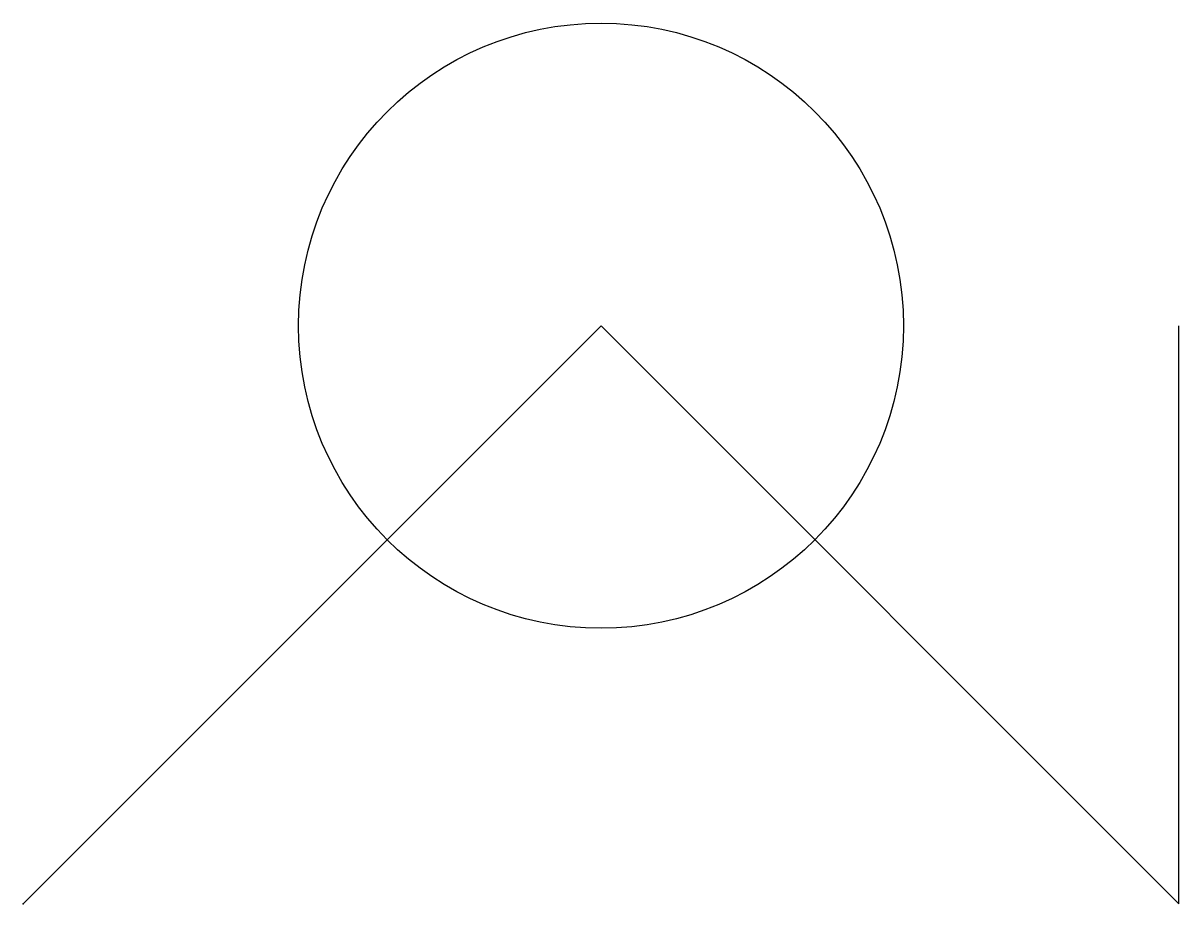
# Model space of a CAD drawing. Header units: centimetres. Extents: x 0 to 10, y 0 to 7.6.
import ezdxf

# ---------------------------------------------------------------- set-up
doc = ezdxf.new("R2010")
doc.units = ezdxf.units.CM
doc.header["$MEASUREMENT"] = 0
doc.layers.add('MuCad v2_Sketch1', color=7, linetype='Continuous')

msp = doc.modelspace()

# ---------------------------------------------------------------- linework, layer by layer
at = {"layer": 'MuCad v2_Sketch1'}
for p, q in [((0, 0), (5, 5)), ((5, 5), (10, 0)), ((10, 0), (10, 5))]:
    msp.add_line(p, q, dxfattribs=at)
msp.add_circle((5, 5), 2.617, dxfattribs=at)
msp.add_point((0, 0), dxfattribs=at)

doc.saveas('drawing.dxf')
